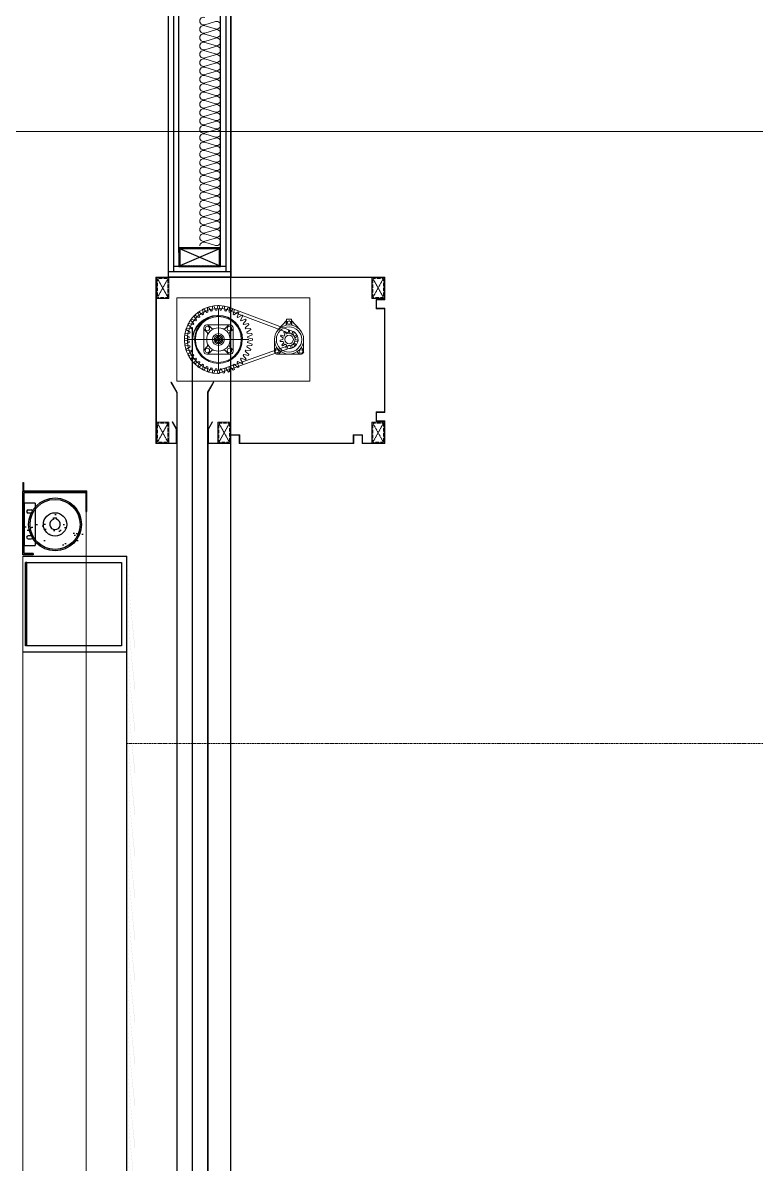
# Model space of a CAD drawing. Header units: millimetres. Extents: x 0 to 420000, y 0 to 297000.
# Drawn here: x 189012 to 190775, y 36219 to 38961 of the extents above; entities that cross this region are included whole.
import ezdxf

# ---------------------------------------------------------------- set-up
doc = ezdxf.new("R2010")
doc.units = ezdxf.units.MM
for name, pattern in [('CEN', [62, 60, -1, 0, -1]), ('CENTER', [2, 1.25, -0.25, 0.25, -0.25]), ('HIDDEN', [0.375, 0.25, -0.125]), ('HIDDENX2', [0.75, 0.5, -0.25])]:
    doc.linetypes.add(name, pattern=pattern)
doc.layers.get('Defpoints').update_dxf_attribs({"color": 140})
for name, color, linetype in [('1', 3, 'Continuous'), ('3', 3, 'Continuous'), ('5HAT', 5, 'Continuous'), ('CEN', 1, 'CEN'), ('col', 1, 'Continuous'), ('FOR', 4, 'Continuous'), ('SCREW2', 8, 'Continuous')]:
    doc.layers.add(name, color=color, linetype=linetype)
for name, color, linetype, lineweight in [('A-AXIS-LINE', 1, 'CEN', 15), ('A-CONC-LIN1', 2, 'Continuous', 40), ('A-ELEV-LIN2', 7, 'Continuous', 25), ('A-ELEV-LIN3', 8, 'Continuous', 18), ('A-WAXM-DRYW', 4, 'Continuous', 25), ('A-XXXX-HID', 8, 'HIDDEN', 18), ('A-XXXX-INSL2', 8, 'Continuous', 18), ('DJ', 7, 'Continuous', 5)]:
    doc.layers.add(name, color=color, linetype=linetype, lineweight=lineweight)

# ---------------------------------------------------------------- blocks, each defined once
blk = doc.blocks.new('axis(211208)')
at = {"layer": 'A-AXIS-LINE', "ltscale": 1000}
blk.add_line((4631788.1, -426868.7), (4955413.1, -426868.7), dxfattribs=at)
blk = doc.blocks.new('90x45x2.3t')
at = {"layer": '1'}
h = blk.add_hatch(dxfattribs=at)
h.set_pattern_fill('ANSI32', color=256, scale=0.5, style=0)
h.set_pattern_definition([(45, (21523.4563, -2132.821), (-3.367596, 3.367596), []), (45, (21525.7014, -2132.821), (-3.367596, 3.367596), [])])
h.paths.add_polyline_path([(23242.8, 726.2), (23338.2, 726.2), (23338.2, 685.8), (23242.8, 685.8)], flags=16)
edge = h.paths.add_edge_path()
edge.add_line((23242.8, 728.5), (23338.2, 728.5))
edge.add_arc((23338.2, 726.2), 2.3, 360, 450, ccw=False)
edge.add_line((23340.5, 726.2), (23340.5, 685.8))
edge.add_arc((23338.2, 685.8), 2.3, 270, 360, ccw=False)
edge.add_line((23338.2, 683.5), (23242.8, 683.5))
edge.add_arc((23242.8, 685.8), 2.3, 180, 270, ccw=False)
edge.add_line((23240.5, 685.8), (23240.5, 726.2))
edge.add_arc((23242.8, 726.2), 2.3, 90, 180, ccw=False)
for p, q in [((23242.8, 685.8), (23338.2, 726.2)), ((23242.8, 726.2), (23338.2, 685.8))]:
    blk.add_line(p, q, dxfattribs=at)
at = {"layer": '3'}
blk.add_lwpolyline([(23242.8, 728.5), (23338.2, 728.5, -0.414214), (23340.5, 726.2), (23340.5, 685.8, -0.414214), (23338.2, 683.5), (23242.8, 683.5, -0.414214), (23240.5, 685.8), (23240.5, 726.2, -0.414214)], format="xyb", close=True, dxfattribs=at)
blk.add_lwpolyline([(23242.8, 726.2), (23338.2, 726.2), (23338.2, 685.8), (23242.8, 685.8)], close=True, dxfattribs=at)
at = {"layer": 'Defpoints'}
blk.add_lwpolyline([(23240.5, 728.5), (23340.5, 728.5), (23340.5, 683.5), (23240.5, 683.5)], close=True, dxfattribs=at)
blk = doc.blocks.new('방화스크린(냉동)')
at = {"layer": 'A-ELEV-LIN3'}
for p, q in [((225710.9, 84355.2), (225713.2, 84356.9)), ((225710.9, 84355.2), (225715.2, 84344.5)), ((225713.2, 84356.9), (225722, 84349.4)), ((225721.7, 84362.1), (225724.2, 84363.4)), ((225721.7, 84362.1), (225724.3, 84350.8)), ((225724.2, 84363.4), (225731.8, 84354.6)), ((225731.8, 84354.6), (225734.2, 84355.6)), ((225733.4, 84367.2), (225736.1, 84368.1)), ((225733.4, 84367.2), (225734.2, 84355.6)), ((225736.1, 84368.1), (225742.3, 84358.2)), ((225742.3, 84358.2), (225744.8, 84358.9)), ((225745.8, 84370.4), (225744.8, 84358.9)), ((225745.8, 84370.4), (225748.6, 84370.9)), ((225748.6, 84370.9), (225753.2, 84360.2)), ((225753.2, 84360.2), (225755.8, 84360.4)), ((225758.6, 84371.6), (225755.8, 84360.4)), ((225758.6, 84371.6), (225761.4, 84371.6)), ((225760, 84217.2), (225760, 84362.8)), ((225761.4, 84371.6), (225764.2, 84360.4)), ((225764.2, 84360.4), (225766.8, 84360.2)), ((225771.4, 84370.9), (225766.8, 84360.2)), ((225771.4, 84370.9), (225774.2, 84370.4)), ((225774.2, 84370.4), (225775.2, 84358.9)), ((225775.2, 84358.9), (225777.7, 84358.2)), ((225783.9, 84368.1), (225777.7, 84358.2)), ((225783.9, 84368.1), (225786.6, 84367.2)), ((225786.6, 84367.2), (225785.8, 84355.6)), ((225785.8, 84355.6), (225788.2, 84354.6)), ((225795.8, 84363.4), (225788.2, 84354.6)), ((225794, 84356.5), (225936.3, 84303.1)), ((225798.3, 84362.1), (225795.7, 84350.8)), ((225795.8, 84363.4), (225798.3, 84362.1)), ((225797.1, 84362.7), (225939.5, 84309.3)), ((225806.9, 84356.9), (225798, 84349.4)), ((225809.1, 84355.2), (225804.8, 84344.5)), ((225806.9, 84356.9), (225809.1, 84355.2)), ((225686.6, 84325.8), (225687.9, 84328.3)), ((225687.9, 84328.3), (225699.2, 84325.7)), ((225693.1, 84336.8), (225694.8, 84339.1)), ((225693.1, 84336.8), (225700.6, 84328)), ((225694.8, 84339.1), (225705.5, 84334.8)), ((225699.2, 84325.7), (225700.6, 84328)), ((225701.3, 84346.7), (225703.3, 84348.7)), ((225701.3, 84346.7), (225707.2, 84336.8)), ((225703.3, 84348.7), (225713.2, 84342.7)), ((225705.5, 84334.8), (225707.2, 84336.8)), ((225713.2, 84342.7), (225715.2, 84344.5)), ((225722, 84349.4), (225724.3, 84350.8)), ((225760, 84347.9), (225757.9, 84347.9)), ((225760, 84347.2), (225757.9, 84347.2)), ((225795.7, 84350.8), (225798, 84349.4)), ((225804.8, 84344.5), (225806.8, 84342.7)), ((225816.7, 84348.7), (225806.8, 84342.7)), ((225818.7, 84346.7), (225812.8, 84336.8)), ((225812.8, 84336.8), (225814.5, 84334.8)), ((225825.2, 84339.1), (225814.5, 84334.8)), ((225816.7, 84348.7), (225818.7, 84346.7)), ((225826.9, 84336.8), (225819.4, 84328)), ((225819.4, 84328), (225820.8, 84325.7)), ((225832.1, 84328.3), (225820.8, 84325.7)), ((225825.2, 84339.1), (225826.9, 84336.8)), ((225832.1, 84328.3), (225833.4, 84325.8)), ((225923.9, 84335.7), (225903.9, 84313.8)), ((225922.6, 84334.3), (225922.6, 84324.4)), ((225923.9, 84338.8), (225935.3, 84338.8)), ((225923.9, 84324.6), (225923.9, 84338.8)), ((225935.3, 84324.7), (225935.3, 84338.8)), ((225935.3, 84335.9), (225955.4, 84313.8)), ((225936.7, 84334.3), (225936.7, 84324.4)), ((225679.1, 84301.4), (225679.6, 84304.2)), ((225679.1, 84301.4), (225689.8, 84296.8)), ((225679.6, 84304.2), (225691.1, 84305.2)), ((225681.9, 84313.9), (225682.8, 84316.6)), ((225681.9, 84313.9), (225691.8, 84307.7)), ((225682.8, 84316.6), (225694.4, 84315.8)), ((225686.6, 84325.8), (225695.4, 84318.2)), ((225691.1, 84305.2), (225691.8, 84307.7)), ((225694.4, 84315.8), (225695.4, 84318.2)), ((225724.8, 84318.1), (225724.8, 84261.8)), ((225724.8, 84315.2), (225732.2, 84307.8)), ((225788.1, 84325.2), (225731.9, 84325.2)), ((225734.8, 84325.2), (225742.2, 84317.8)), ((225749.5, 84289.4), (225760.6, 84300.5)), ((225764.5, 84299.5), (225750.5, 84285.4)), ((225785.2, 84325.2), (225777.8, 84317.8)), ((225795.2, 84315.2), (225787.8, 84307.8)), ((225795.2, 84318.1), (225795.2, 84261.8)), ((225833.4, 84325.8), (225824.6, 84318.2)), ((225824.6, 84318.2), (225825.6, 84315.8)), ((225837.2, 84316.6), (225825.6, 84315.8)), ((225838.1, 84313.9), (225828.2, 84307.7)), ((225828.2, 84307.7), (225828.9, 84305.2)), ((225840.4, 84304.2), (225828.9, 84305.2)), ((225840.9, 84301.4), (225830.2, 84296.8)), ((225837.2, 84316.6), (225838.1, 84313.9)), ((225840.4, 84304.2), (225840.9, 84301.4)), ((225909.5, 84297.7), (225910.7, 84300.2)), ((225910.7, 84300.2), (225917.4, 84298.1)), ((225916.8, 84307.3), (225919.2, 84308.9)), ((225916.8, 84307.3), (225919.8, 84301)), ((225917.4, 84298.1), (225919.8, 84301)), ((225919.2, 84308.9), (225923.7, 84303.5)), ((225923.7, 84303.5), (225927.3, 84304.5)), ((225928.2, 84311.5), (225927.3, 84304.5)), ((225928.2, 84311.5), (225931.1, 84311.5)), ((225931.1, 84311.5), (225931.9, 84304.5)), ((225931.9, 84304.5), (225935.5, 84303.5)), ((225940.1, 84308.9), (225935.5, 84303.5)), ((225942.5, 84307.3), (225939.4, 84301)), ((225939.4, 84301), (225941.9, 84298.2)), ((225940.1, 84308.9), (225942.5, 84307.3)), ((225948.6, 84300.2), (225941.9, 84298.2)), ((225948.6, 84300.2), (225949.8, 84297.7)), ((225678.4, 84291.4), (225689.6, 84294.2)), ((225678.4, 84288.6), (225678.4, 84291.4)), ((225678.4, 84288.6), (225689.6, 84285.8)), ((225679.1, 84278.6), (225689.8, 84283.2)), ((225679.6, 84275.8), (225679.1, 84278.6)), ((225679.6, 84275.8), (225691.1, 84274.8)), ((225681.9, 84266.1), (225691.8, 84272.3)), ((225687.2, 84290), (225832.8, 84290)), ((225689.6, 84294.2), (225689.8, 84296.8)), ((225689.8, 84283.2), (225689.6, 84285.8)), ((225691.8, 84272.3), (225691.1, 84274.8)), ((225732.2, 84272.2), (225724.8, 84264.8)), ((225767.5, 84297.5), (225752.5, 84282.5)), ((225769.5, 84294.6), (225755.5, 84280.5)), ((225759.1, 84215.3), (225929.5, 84275.3)), ((225770.5, 84290.6), (225759.4, 84279.5)), ((225787.8, 84272.2), (225795.2, 84264.8)), ((225817.3, 84290), (225818, 84290)), ((225828.9, 84274.8), (225828.2, 84272.3)), ((225838.1, 84266.1), (225828.2, 84272.3)), ((225840.4, 84275.8), (225828.9, 84274.8)), ((225830.2, 84296.8), (225830.4, 84294.2)), ((225830.4, 84285.8), (225830.2, 84283.2)), ((225840.9, 84278.6), (225830.2, 84283.2)), ((225841.6, 84291.4), (225830.4, 84294.2)), ((225841.6, 84288.6), (225830.4, 84285.8)), ((225840.9, 84278.6), (225840.4, 84275.8)), ((225841.6, 84291.4), (225841.6, 84288.6)), ((225894.5, 84290), (225894.5, 84259.7)), ((225908.2, 84288.3), (225914.9, 84290.2)), ((225908.6, 84285.5), (225908.2, 84288.3)), ((225908.6, 84285.5), (225915.6, 84285.6)), ((225909.5, 84297.7), (225915.4, 84293.9)), ((225912.5, 84277), (225917.2, 84282.2)), ((225914.3, 84274.8), (225912.5, 84277)), ((225914.3, 84274.8), (225920.2, 84278.7)), ((225914.9, 84290.2), (225915.4, 84293.9)), ((225917.2, 84282.2), (225915.6, 84285.6)), ((225923.4, 84276.7), (225920.2, 84278.7)), ((225922.2, 84269.7), (225923.4, 84276.7)), ((225924.9, 84269), (225927.8, 84275.4)), ((225931.6, 84275.4), (225927.8, 84275.4)), ((225934.4, 84269), (225931.6, 84275.4)), ((225939.2, 84278.8), (225936, 84276.7)), ((225937.1, 84269.7), (225936, 84276.7)), ((225945, 84274.8), (225939.2, 84278.8)), ((225943.7, 84285.7), (225942.2, 84282.2)), ((225946.8, 84277), (225942.2, 84282.2)), ((225950.8, 84285.5), (225943.7, 84285.7)), ((225949.8, 84297.7), (225943.8, 84294)), ((225943.8, 84294), (225944.4, 84290.3)), ((225951.2, 84288.3), (225944.4, 84290.3)), ((225946.8, 84277), (225945, 84274.8)), ((225951.2, 84288.3), (225950.8, 84285.5)), ((225964.8, 84290), (225964.8, 84259.7)), ((225682.8, 84263.4), (225681.9, 84266.1)), ((225682.8, 84263.4), (225694.4, 84264.2)), ((225686.6, 84254.2), (225695.4, 84261.8)), ((225687.9, 84251.7), (225686.6, 84254.2)), ((225687.9, 84251.7), (225699.2, 84254.3)), ((225693.1, 84243.1), (225700.6, 84252)), ((225695.4, 84261.8), (225694.4, 84264.2)), ((225694.8, 84240.9), (225705.5, 84245.2)), ((225700.6, 84252), (225699.2, 84254.3)), ((225707.2, 84243.2), (225705.5, 84245.2)), ((225788.1, 84254.8), (225731.9, 84254.8)), ((225742.2, 84262.2), (225734.8, 84254.8)), ((225759, 84208.4), (225929.4, 84268.4)), ((225777.8, 84262.2), (225785.2, 84254.8)), ((225814.5, 84245.2), (225812.8, 84243.2)), ((225825.2, 84240.9), (225814.5, 84245.2)), ((225820.8, 84254.3), (225819.4, 84252)), ((225826.9, 84243.1), (225819.4, 84252)), ((225832.1, 84251.7), (225820.8, 84254.3)), ((225825.6, 84264.2), (225824.6, 84261.8)), ((225833.4, 84254.2), (225824.6, 84261.8)), ((225837.2, 84263.4), (225825.6, 84264.2)), ((225833.4, 84254.2), (225832.1, 84251.7)), ((225838.1, 84266.1), (225837.2, 84263.4)), ((225900.3, 84270.6), (225894.5, 84264.8)), ((225959.9, 84254.9), (225899.4, 84254.9)), ((225910.3, 84260.7), (225904.5, 84254.9)), ((225924.9, 84269), (225922.2, 84269.7)), ((225937.1, 84269.7), (225934.4, 84269)), ((225949, 84260.7), (225954.8, 84254.9)), ((225959, 84270.6), (225964.8, 84264.8)), ((225694.8, 84240.9), (225693.1, 84243.1)), ((225701.3, 84233.3), (225707.2, 84243.2)), ((225703.3, 84231.3), (225701.3, 84233.3)), ((225703.3, 84231.3), (225713.2, 84237.2)), ((225710.9, 84224.8), (225715.2, 84235.5)), ((225713.2, 84223.1), (225710.9, 84224.8)), ((225715.2, 84235.5), (225713.2, 84237.2)), ((225713.2, 84223.1), (225722, 84230.6)), ((225721.7, 84217.9), (225724.3, 84229.2)), ((225724.2, 84216.6), (225721.7, 84217.9)), ((225724.3, 84229.2), (225722, 84230.6)), ((225724.2, 84216.6), (225731.8, 84225.4)), ((225734.2, 84224.4), (225731.8, 84225.4)), ((225733.4, 84212.8), (225734.2, 84224.4)), ((225736.1, 84211.9), (225742.3, 84221.8)), ((225744.8, 84221.1), (225742.3, 84221.8)), ((225745.8, 84209.6), (225744.8, 84221.1)), ((225748.6, 84209.1), (225753.2, 84219.8)), ((225755.8, 84219.6), (225753.2, 84219.8)), ((225758.6, 84208.4), (225755.8, 84219.6)), ((225761.4, 84208.4), (225764.2, 84219.6)), ((225766.8, 84219.8), (225764.2, 84219.6)), ((225771.4, 84209.1), (225766.8, 84219.8)), ((225774.2, 84209.6), (225775.2, 84221.1)), ((225777.7, 84221.8), (225775.2, 84221.1)), ((225783.9, 84211.9), (225777.7, 84221.8)), ((225788.2, 84225.4), (225785.8, 84224.4)), ((225786.6, 84212.8), (225785.8, 84224.4)), ((225795.8, 84216.6), (225788.2, 84225.4)), ((225798, 84230.6), (225795.7, 84229.2)), ((225798.3, 84217.9), (225795.7, 84229.2)), ((225798.3, 84217.9), (225795.8, 84216.6)), ((225806.9, 84223.1), (225798, 84230.6)), ((225806.8, 84237.2), (225804.8, 84235.5)), ((225809.1, 84224.8), (225804.8, 84235.5)), ((225816.7, 84231.3), (225806.8, 84237.2)), ((225809.1, 84224.8), (225806.9, 84223.1)), ((225818.7, 84233.3), (225812.8, 84243.2)), ((225818.7, 84233.3), (225816.7, 84231.3)), ((225826.9, 84243.1), (225825.2, 84240.9)), ((225736.1, 84211.9), (225733.4, 84212.8)), ((225748.6, 84209.1), (225745.8, 84209.6)), ((225761.4, 84208.4), (225758.6, 84208.4)), ((225774.2, 84209.6), (225771.4, 84209.1)), ((225786.6, 84212.8), (225783.9, 84211.9)), ((225647.1, 84187.8), (225646, 84187.2)), ((225660, 84163), (225646, 84187.2)), ((225661.2, 84163.4), (225647.1, 84187.8)), ((225660, 84163), (225660, 79540)), ((225661.2, 84163.4), (225661.2, 79540)), ((225733.8, 84163.4), (225747.9, 84187.8)), ((225733.8, 84163.4), (225733.8, 79540)), ((225735, 84163), (225749, 84187.2)), ((225735, 84163), (225735, 79540)), ((225747.9, 84187.8), (225749, 84187.2))]:
    blk.add_line(p, q, dxfattribs=at)
blk.add_lwpolyline([(225980, 84390), (225660, 84390), (225660, 84190), (225980, 84190)], close=True, dxfattribs=at)
for centre, radius in [((225760, 84290), 57.2), ((225760, 84290), 55), ((225929.7, 84330.7), 4.16), ((225733.6, 84316.4), 5.28), ((225760, 84290), 28.1), ((225760, 84290), 14.2), ((225760, 84290), 10.6), ((225786.4, 84316.4), 5.28), ((225929.7, 84290), 35.1), ((225929.7, 84290), 30.4), ((225929.7, 84290), 10.3), ((225733.6, 84263.6), 5.28), ((225786.4, 84263.6), 5.28), ((225900.8, 84261.2), 4.16), ((225958.5, 84261.2), 4.16)]:
    blk.add_circle(centre, radius, dxfattribs=at)
for centre, radius, start, end in [((225760, 84290), 81.6, 62.9421, 269.3324), ((225760, 84290), 74.7, 62.9395, 269.3349), ((225757.9, 84287.2), 60.7, 90, 180), ((225757.9, 84287.2), 60, 90, 180), ((225760, 84290), 58, 0, 90), ((225760, 84290), 57.3, 0, 90), ((225731.9, 84318.1), 7.04, 90, 180), ((225727.2, 84302.8), 7.04, 338.5782, 45), ((225747.2, 84322.7), 7.04, 225, 291.4218), ((225772.9, 84322.7), 7.04, 248.5782, 315), ((225792.8, 84302.8), 7.04, 135, 201.4218), ((225788.1, 84318.1), 7.04, 0, 90), ((225929.7, 84290), 21.6, 269.3057, 62.9696), ((225929.7, 84290), 14.7, 269.3057, 62.9696), ((225727.2, 84277.1), 7.04, 315, 21.4218), ((225792.8, 84277.1), 7.04, 158.5782, 225), ((225731.9, 84261.8), 7.04, 180, 270), ((225747.2, 84257.2), 7.04, 68.5782, 135), ((225772.9, 84257.2), 7.04, 45, 111.4218), ((225788.1, 84261.8), 7.04, 270, 0), ((225929.7, 84290), 46.4, 220.779, 229.221), ((225929.7, 84290), 46.4, 310.779, 319.221)]:
    blk.add_arc(centre, radius, start, end, dxfattribs=at)
at = {"layer": 'A-WAXM-DRYW'}
for p, q in [((225640, 84440), (225640, 88090)), ((225652.5, 84452.5), (225652.5, 88090)), ((225665, 84498.7), (225665, 88090)), ((225765, 84500), (225765, 88090)), ((225777.5, 88090), (225777.5, 84465)), ((225790, 88090), (225790, 84440)), ((225777.5, 84465), (225652.5, 84465)), ((225777.5, 84465), (225777.5, 84452.5)), ((225790, 84452.5), (225640, 84452.5)), ((225790, 84440), (225640, 84440))]:
    blk.add_line(p, q, dxfattribs=at)
at = {"layer": 'A-XXXX-INSL2'}
blk.add_lwpolyline([(225727.1, 85063.8, 1.37259), (225727.1, 85046.2), (225752.9, 85053.8, -1.37259), (225752.9, 85036.2), (225727.1, 85043.8, 1.37259), (225727.1, 85026.2), (225752.9, 85033.8, -1.37259), (225752.9, 85016.2), (225727.1, 85023.8, 1.37259), (225727.1, 85006.2), (225752.9, 85013.8, -1.37259), (225752.9, 84996.2), (225727.1, 85003.8, 1.37259), (225727.1, 84986.2), (225752.9, 84993.8, -1.37259), (225752.9, 84976.2), (225727.1, 84983.8, 1.37259), (225727.1, 84966.2), (225752.9, 84973.8, -1.37259), (225752.9, 84956.2), (225727.1, 84963.8, 1.37259), (225727.1, 84946.2), (225752.9, 84953.8, -1.37259), (225752.9, 84936.2), (225727.1, 84943.8, 1.37259), (225727.1, 84926.2), (225752.9, 84933.8, -1.37259), (225752.9, 84916.2), (225727.1, 84923.8, 1.37259), (225727.1, 84906.2), (225752.9, 84913.8, -1.37259), (225752.9, 84896.2), (225727.1, 84903.8, 1.37259), (225727.1, 84886.2), (225752.9, 84893.8, -1.37259), (225752.9, 84876.2), (225727.1, 84883.8, 1.37259), (225727.1, 84866.2), (225752.9, 84873.8, -1.37259), (225752.9, 84856.2), (225727.1, 84863.8, 1.37259), (225727.1, 84846.2), (225752.9, 84853.8, -1.37259), (225752.9, 84836.2), (225727.1, 84843.8, 1.37259), (225727.1, 84826.2), (225752.9, 84833.8, -1.37259), (225752.9, 84816.2), (225727.1, 84823.8, 1.37259), (225727.1, 84806.2), (225752.9, 84813.8, -1.37259), (225752.9, 84796.2), (225727.1, 84803.8, 1.37259), (225727.1, 84786.2), (225752.9, 84793.8, -1.37259), (225752.9, 84776.2), (225727.1, 84783.8, 1.37259), (225727.1, 84766.2), (225752.9, 84773.8, -1.37259), (225752.9, 84756.2), (225727.1, 84763.8, 1.37259), (225727.1, 84746.2), (225752.9, 84753.8, -1.37259), (225752.9, 84736.2), (225727.1, 84743.8, 1.37259), (225727.1, 84726.2), (225752.9, 84733.8, -1.37259), (225752.9, 84716.2), (225727.1, 84723.8, 1.37259), (225727.1, 84706.2), (225752.9, 84713.8, -1.37259), (225752.9, 84696.2), (225727.1, 84703.8, 1.37259), (225727.1, 84686.2), (225752.9, 84693.8, -1.37259), (225752.9, 84676.2), (225727.1, 84683.8, 1.37259), (225727.1, 84666.2), (225752.9, 84673.8, -1.37259), (225752.9, 84656.2), (225727.1, 84663.8, 1.37259), (225727.1, 84646.2), (225752.9, 84653.8, -1.37259), (225752.9, 84636.2), (225727.1, 84643.8, 1.37259), (225727.1, 84626.2), (225752.9, 84633.8, -1.37259), (225752.9, 84616.2), (225727.1, 84623.8, 1.37259), (225727.1, 84606.2), (225752.9, 84613.8, -1.37259), (225752.9, 84596.2), (225727.1, 84603.8, 1.37259), (225727.1, 84586.2), (225752.9, 84593.8, -1.37259), (225752.9, 84576.2), (225727.1, 84583.8, 1.37259), (225727.1, 84566.2), (225752.9, 84573.8, -1.37259), (225752.9, 84556.2), (225727.1, 84563.8, 1.37259), (225727.1, 84546.2), (225752.9, 84553.8, -1.37259), (225752.9, 84536.2), (225727.1, 84543.8, 1.37259), (225727.1, 84526.2), (225752.9, 84533.8, -1.37259), (225752.9, 84516.2), (225727.1, 84523.8, 0.471828), (225715, 84515)], format="xyb", dxfattribs=at)
at = {"layer": 'CEN', "color": 1, "linetype": 'CENTER'}
blk.add_line((225697.5, 79540), (225697.5, 84319.7), dxfattribs=at)
at = {"layer": 'DJ', "color": 8, "linetype": 'HIDDENX2'}
for p, q in [((225613.7, 84391.3), (225638.7, 84436.3)), ((225613.7, 84436.3), (225638.7, 84391.3)), ((226156.3, 84391.3), (226131.3, 84436.3)), ((226156.3, 84436.3), (226131.3, 84391.3)), ((225638.7, 84043.7), (225613.7, 84088.7)), ((225638.7, 84088.7), (225613.7, 84043.7)), ((225786.3, 84043.7), (225761.3, 84088.7)), ((225786.3, 84088.7), (225761.3, 84043.7)), ((226156.3, 84043.7), (226131.3, 84088.7)), ((226156.3, 84088.7), (226131.3, 84043.7))]:
    blk.add_line(p, q, dxfattribs=at)
at = {"layer": 'DJ', "color": 4}
for p, q in [((225697.2, 79541.5), (225697.2, 84287.2)), ((225697.9, 79541.5), (225697.9, 84287.2))]:
    blk.add_line(p, q, dxfattribs=at)
blk.add_lwpolyline([(225746, 84091.7), (225745, 84092.3), (225735, 84075), (225735, 84040), (225790, 84040), (225790, 84060), (225810, 84060), (225810, 84040), (226085, 84040), (226085, 84060), (226105, 84060), (226105, 84040), (226160, 84040), (226160, 84095), (226140, 84095), (226140, 84115), (226160, 84115), (226160, 84365), (226140, 84365), (226140, 84385), (226160, 84385), (226160, 84440), (225610, 84440), (225610, 84040), (225660, 84040), (225660, 84075), (225650, 84092.3), (225649, 84091.7)], dxfattribs=at)
at = {"layer": 'DJ', "color": 8}
for points in [[(225746, 84091.7), (225736.2, 84074.7), (225736.2, 84041.2), (225788.8, 84041.2), (225788.8, 84061.2), (225811.2, 84061.2), (225811.2, 84041.2), (226083.8, 84041.2), (226083.8, 84061.2), (226106.2, 84061.2), (226106.2, 84041.2), (226158.8, 84041.2), (226158.8, 84093.8), (226138.8, 84093.8), (226138.8, 84116.2), (226158.8, 84116.2), (226158.8, 84363.8), (226138.8, 84363.8), (226138.8, 84386.2), (226158.8, 84386.2), (226158.8, 84438.8), (225611.2, 84438.8)], [(225611.2, 84438.8), (225611.2, 84041.2), (225658.8, 84041.2), (225658.8, 84074.7), (225649, 84091.7)]]:
    blk.add_lwpolyline(points, dxfattribs=at)
at = {"layer": 'DJ', "color": 5}
blk.add_lwpolyline([(225641.2, 84388.8), (225611.2, 84388.8), (225611.2, 84438.8), (225641.2, 84438.8), (225641.2, 84388.8)], dxfattribs=at)
at = {"layer": 'DJ', "color": 8, "linetype": 'HIDDENX2'}
for points in [[(225613.7, 84436.3), (225613.7, 84391.3), (225638.7, 84391.3), (225638.7, 84436.3)], [(226156.3, 84436.3), (226156.3, 84391.3), (226131.3, 84391.3), (226131.3, 84436.3)], [(225638.7, 84088.7), (225638.7, 84043.7), (225613.7, 84043.7), (225613.7, 84088.7)], [(225786.3, 84088.7), (225786.3, 84043.7), (225761.3, 84043.7), (225761.3, 84088.7)], [(226156.3, 84088.7), (226156.3, 84043.7), (226131.3, 84043.7), (226131.3, 84088.7)]]:
    blk.add_lwpolyline(points, close=True, dxfattribs=at)
at = {"layer": 'DJ', "color": 5}
for points in [[(226158.8, 84438.8), (226158.8, 84388.8), (226128.8, 84388.8), (226128.8, 84438.8)], [(225641.2, 84091.2), (225641.2, 84041.2), (225611.2, 84041.2), (225611.2, 84091.2)], [(225788.8, 84091.2), (225788.8, 84041.2), (225758.8, 84041.2), (225758.8, 84091.2)], [(226158.8, 84091.2), (226158.8, 84041.2), (226128.8, 84041.2), (226128.8, 84091.2)]]:
    blk.add_lwpolyline(points, close=True, dxfattribs=at)
at = {"layer": 'SCREW2', "xscale": -1}
blk.add_blockref('90x45x2.3t', (249005.5, 83781.5), dxfattribs=at)
blk = doc.blocks.new('afa')
at = {"color": 2}
for p, q in [((806.3, 304.9), (776.3, 304.9)), ((776.3, 304.9), (776.3, 202.9)), ((779.5, 304.9), (779.5, 202.9)), ((806.3, 304.9), (806.3, 202.9)), ((776.3, 202.9), (806.3, 202.9))]:
    blk.add_line(p, q, dxfattribs=at)
at = {"layer": 'FOR', "color": 2}
for p, q in [((789.2, 288.6), (796.7, 288.6)), ((796.7, 281.1), (789.2, 281.1)), ((796.7, 226.6), (789.2, 226.6)), ((789.2, 219.1), (796.7, 219.1))]:
    blk.add_line(p, q, dxfattribs=at)
for centre, start, end in [((789.2, 284.9), 90, 270), ((796.7, 284.9), 270, 90), ((789.2, 222.9), 90, 270), ((796.7, 222.9), 270, 90)]:
    blk.add_arc(centre, 3.75, start, end, dxfattribs=at)
blk = doc.blocks.new('ffafad')
at = {"color": 1}
for p, q in [((1230.4, 298.4), (1230.4, 302.2)), ((1230.4, 302.2), (1236.9, 302.2)), ((1236.9, 298.4), (1236.9, 302.2))]:
    blk.add_line(p, q, dxfattribs=at)
blk.add_circle((1233.7, 286.1), 60, dxfattribs=at)
blk.add_arc((1233.7, 286.1), 12.7, 104.8272, 75.1728, dxfattribs=at)
blk = doc.blocks.new('fd fgg')
at = {"color": 2}
for p, q in [((14637.7, 7902.8), (14637.7, 7906)), ((14637.7, 7906), (14662.7, 7906)), ((14637.7, 7902.8), (14659.5, 7902.8)), ((14659.5, 7757.2), (14659.5, 7902.8)), ((14662.7, 7754), (14662.7, 7906)), ((14637.7, 7757.2), (14637.7, 7754)), ((14637.7, 7757.2), (14659.5, 7757.2)), ((14637.7, 7754), (14662.7, 7754)), ((14637.7, 7754), (14662.7, 7754))]:
    blk.add_line(p, q, dxfattribs=at)
blk = doc.blocks.new('f a fa')
at = {"color": 5}
for p, q in [((1306, 422.3), (1306, 400.7)), ((1306, 422.3), (1307.6, 422.3)), ((1307.6, 422.3), (1307.6, 402.3)), ((1306, 400.7), (1458, 400.7)), ((1307.6, 402.3), (1459.6, 402.3)), ((1458, 352.3), (1458, 400.7)), ((1459.6, 352.3), (1459.6, 402.3))]:
    blk.add_line(p, q, dxfattribs=at)
blk = doc.blocks.new('냉동오버헤드(220321)')
h = blk.add_hatch()
h.set_pattern_fill('AR-SAND', color=256, style=0)
h.set_pattern_definition([(142.5, (21543436.945, 50956974.384), (1.600031296, 48.941323733), [0, -38.608, 0, -43.18, 0, -41.275]), (172.5, (21543436.945, 50956974.384), (-44.95232831, 71.68251006), [0, -20.828, 0, -34.798, 0, -13.335]), (212.5, (21543468.187, 50956974.384), (-79.099237024, 0.143718468), [0, -12.7, 0, -45.72, 0, -59.69]), (222.5, (21543468.19, 50956974.384), (-76.35564525, 22.292932326), [0, -6.35, 0, -29.972, 0, -34.29])])
h.paths.add_polyline_path([(803.2, 3330), (953.2, 3330), (953.2, 3256.8), (838.8, 3256.8, 0.118468), (840.7, 3264.8, 1), (805.7, 3264.8, 0.118253), (807.6, 3256.8), (803.2, 3256.8)])
at = {"layer": 'col'}
for points in [[(1050, 3229.8, 0.013757), (1070, 3008.9), (1069.2, 3008.7, -0.012852)], [(1050, 3229.8, 0.013757), (1070, 3008.9), (1069.2, 3008.7, -0.012852)], [(1050, 3129.8, 0.013757), (1070, 2908.9), (1069.2, 2908.7, -0.012852)], [(1050, 3129.8, 0.013757), (1070, 2908.9), (1069.2, 2908.7, -0.012852)], [(1050, 3029.8, 0.013757), (1070, 2808.9), (1069.2, 2808.7, -0.012852)], [(1050, 3029.8, 0.013757), (1070, 2808.9), (1069.2, 2808.7, -0.012852)], [(1050, 2929.8, 0.013757), (1070, 2708.9), (1069.2, 2708.7, -0.012852)], [(1050, 2929.8, 0.013757), (1070, 2708.9), (1069.2, 2708.7, -0.012852)], [(1050, 2929.8, 0.013757), (1070, 2708.9), (1069.2, 2708.7, -0.012852)], [(1050, 2929.8, 0.013757), (1070, 2708.9), (1069.2, 2708.7, -0.012852)], [(1050, 2829.8, 0.013757), (1070, 2608.9), (1069.2, 2608.7, -0.012852)], [(1050, 2829.8, 0.013757), (1070, 2608.9), (1069.2, 2608.7, -0.012852)], [(1050, 2829.8, 0.013757), (1070, 2608.9), (1069.2, 2608.7, -0.012852)], [(1050, 2829.8, 0.013757), (1070, 2608.9), (1069.2, 2608.7, -0.012852)], [(1050, 2829.8, 0.013757), (1070, 2608.9), (1069.2, 2608.7, -0.012852)], [(1050, 2829.8, 0.013757), (1070, 2608.9), (1069.2, 2608.7, -0.012852)], [(1050, 2729.8, 0.013757), (1070, 2508.9), (1069.2, 2508.7, -0.012852)], [(1050, 2629.8, 0.013757), (1070, 2408.9), (1069.2, 2408.7, -0.012852)], [(1050, 2529.8, 0.013757), (1070, 2308.9), (1069.2, 2308.7, -0.012852)], [(1050, 2429.8, 0.013757), (1070, 2208.9), (1069.2, 2208.7, -0.012852)], [(1050, 2329.8, 0.013757), (1070, 2108.9), (1069.2, 2108.7, -0.012852)], [(1050, 2229.8, 0.013757), (1070, 2008.9), (1069.2, 2008.7, -0.012852)], [(1050, 2129.8, 0.013757), (1070, 1908.9), (1069.2, 1908.7, -0.012852)], [(1050, 2029.8, 0.013757), (1070, 1808.9), (1069.2, 1808.7, -0.012852)], [(1050, 1929.8, 0.013757), (1070, 1708.9), (1069.2, 1708.7, -0.012852)], [(1050, 1829.8, 0.013757), (1070, 1608.9), (1069.2, 1608.7, -0.012852)]]:
    blk.add_hatch(color=256, dxfattribs=at).paths.add_polyline_path(points)
at = {"color": 5}
blk.add_line((952, 3336.8, -23.9), (953.6, 3336.8, -23.9), dxfattribs=at)
at = {"ltscale": 0.002}
blk.add_line((1050, 0, 14.1), (1050, 3230, 14.1), dxfattribs=at)
blk.add_line((800, 3000, 14.1), (1050, 3000, 14.1))
at = {"ltscale": 0.002, "elevation": -23.9}
blk.add_lwpolyline([(809.6, 3214.3), (1036.8, 3214.3), (1036.8, 3014.3), (809.6, 3014.3)], close=True, dxfattribs=at)
at = {"color": 3}
blk.add_circle((877.4, 3306, -23.9), 63.5, dxfattribs=at)
at = {"layer": '5HAT', "color": 0}
blk.add_line((800, 3230, 14.1), (1050, 3230, 14.1), dxfattribs=at)
at = {"layer": '5HAT', "color": 2}
for p, q in [((806.4, 3014.3, 14.1), (806.4, 3214.3, 14.1)), ((809.6, 3214.3, 14.1), (806.4, 3214.3, 14.1)), ((809.6, 3014.3, 14.1), (809.6, 3214.3, 14.1)), ((809.6, 3014.3, 14.1), (806.4, 3014.3, 14.1))]:
    blk.add_line(p, q, dxfattribs=at)
at = {"layer": '5HAT', "color": 0}
blk.add_circle((877.4, 3306, -23.9), 28, dxfattribs=at)
at = {"layer": 'A-ELEV-LIN3'}
for p, q in [((952, 3382, 14.1), (803.2, 3382, 14.1)), ((952, 644.8, 14.1), (952, 3382, 14.1)), ((800, 644.8, 14.1), (800, 3230, 14.1))]:
    blk.add_line(p, q, dxfattribs=at)
at = {"color": 3}
for name, p in [('f a fa', (-506, 2984.5, -23.9)), ('afa', (23.7, 3052.1, -23.9)), ('ffafad', (-356.3, 3019.9, -23.9))]:
    blk.add_blockref(name, p, dxfattribs=at)
at = {"color": 0, "xscale": -1}
blk.add_blockref('fd fgg', (15462.7, -4520.8, -23.9), dxfattribs=at)
blk.add_blockref('fd fgg', (15462.7, -4520.8, -23.9), dxfattribs=at)
blk = doc.blocks.new('오버헤드도어(저온2)(220321)')
at = {"xscale": -1}
blk.add_blockref('냉동오버헤드(220321)', (800, 0, -14.1), dxfattribs=at)
blk = doc.blocks.new('냉동층(220321)')
at = {"layer": 'A-ELEV-LIN2'}
blk.add_line((4759823.8, -412118.7), (4759823.8, -403168.7), dxfattribs=at)
at = {"xscale": -1}
blk.add_blockref('오버헤드도어(저온2)(220321)', (4759323.8, -411118.7), dxfattribs=at)
at = {"layer": 'A-CONC-LIN1'}
blk.add_blockref('방화스크린(냉동)', (4534033.8, -491658.7), dxfattribs=at)
blk = doc.blocks.new('11ton')
at = {"layer": 'A-XXXX-HID', "color": 253, "ltscale": 10}
for q in [(8774735.2, 883231.9), (8763845.2, 880435.9)]:
    blk.add_line((8763845.2, 883231.9), q, dxfattribs=at)

msp = doc.modelspace()

# ---------------------------------------------------------------- block references
for name, p in [('냉동층(220321)', (-4570311.3, 445568.7)), ('11ton', (-8574582.7, -846001.9))]:
    msp.add_blockref(name, p)
at = {"layer": 'A-AXIS-LINE'}
msp.add_blockref('axis(211208)', (-4581588.1, 465568.7), dxfattribs=at)

doc.saveas('drawing.dxf')
